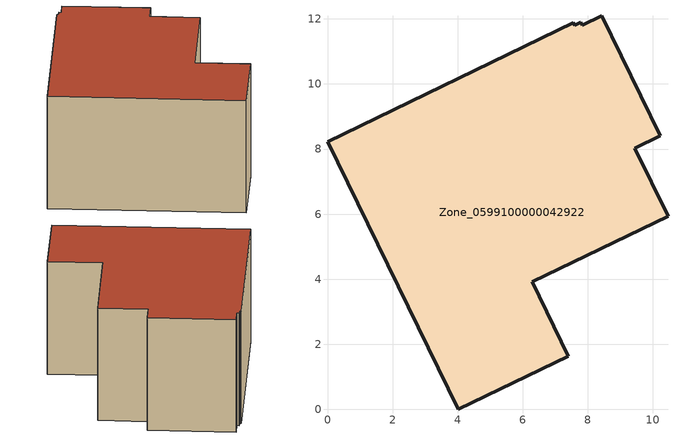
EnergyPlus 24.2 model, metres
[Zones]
Zone_0599100000042922
 floor ground (C_G): 8.43,12.1 10.23,8.41 9.44,8.03 10.47,5.94 6.29,3.92 7.41,1.63 4.02,0 0,8.22 7.56,11.88 7.59,11.81 7.79,11.9 7.83,11.8 z0
 wall outside (C_F): 4.02,0 7.41,1.63 6.29,3.92 10.47,5.94 9.44,8.03 10.23,8.41 8.43,12.1 7.83,11.8 7.79,11.9 7.59,11.81 7.56,11.88 0,8.22 4.02,0 z0:5.78
 roof outside (C_R): 10.23,8.41 8.43,12.1 7.83,11.8 7.79,11.9 7.59,11.81 7.56,11.88 0,8.22 4.02,0 7.41,1.63 6.29,3.92 10.47,5.94 9.44,8.03 z5.78
[BUILDING]
Pand.0599100000042922: North Axis=0; Terrain=City; Loads Convergence Tolerance Value=0.04; Temperature Convergence Tolerance Value=0.4; Solar Distribution=FullExterior; Maximum Number of Warmup Days=25; Minimum Number of Warmup Days=1
[Site:Location]
Rotterdam.The.Hague.AP_ZH_NLD Design_Conditions: Latitude=51.96; Longitude=4.45; Time Zone=1; Elevation=-4.5
[SITE:GROUNDTEMPERATURE:BUILDINGSURFACE]
18, 18, 18, 18, 18, 18, 18, 18, 18, 18, 18, 18
[MATERIAL] Thermal Absorptance=0.9; Solar Absorptance=0.7; Visible Absorptance=0.7
Name | Roughness | Thickness | Conductivity | Density | Specific Heat
G.TI.1946-1964 | MediumSmooth | 0.15 | 1 | 540 | 1210
F.TI.1946-1964 | Rough | 0.3 | 0.857143 | 1920 | 840
R.TI.1946-1964 | MediumRough | 0.2 | 0.277778 | 1500 | 1000
[CONSTRUCTION]
C_G: G.TI.1946-1964
C_F: F.TI.1946-1964
C_R: R.TI.1946-1964
[ZONE]
Zone_0599100000042922: Type=1; Multiplier=1; Ceiling Height=Autocalculate; Volume=Autocalculate; Floor Area=autocalculate; Part of Total Floor Area=Yes
[ZONEINFILTRATION:DESIGNFLOWRATE]
Infil_Zone_0599100000042922: Zone or ZoneList or Space or SpaceList=Zone_0599100000042922; Schedule=AlwaysOn; Design Flow Rate Calculation Method=Flow/Area; Flow Rate per Floor Area=0.003; Constant Term Coefficient=1; Temperature Term Coefficient=0; Velocity Term Coefficient=0; Velocity Squared Term Coefficient=0
[HVACTEMPLATE:ZONE:IDEALLOADSAIRSYSTEM]
Zone_0599100000042922: Maximum Heating Supply Air Temperature=50; Minimum Cooling Supply Air Temperature=13; Maximum Heating Supply Air Humidity Ratio=0.0156; Minimum Cooling Supply Air Humidity Ratio=0.0077; Heating Limit=NoLimit; Cooling Limit=NoLimit; Dehumidification Control Type=ConstantSensibleHeatRatio; Cooling Sensible Heat Ratio=0.7; Dehumidification Setpoint=60; Humidification Control Type=None; Humidification Setpoint=30; Outdoor Air Method=None; Outdoor Air Flow Rate per Person=0.00944; Outdoor Air Flow Rate per Zone Floor Area=0; Outdoor Air Flow Rate per Zone=0; Demand Controlled Ventilation Type=None; Outdoor Air Economizer Type=NoEconomizer; Heat Recovery Type=None; Sensible Heat Recovery Effectiveness=0.7; Latent Heat Recovery Effectiveness=0.65
[ZONECONTROL:THERMOSTAT]
ThermostatControl_Zone_0599100000042922: Zone or ZoneList=Zone_0599100000042922; Control Type Schedule=DualSetpointControlType; Control 1=Thermostat_Zone_0599100000042922; Temperature Difference Between Cutout And Setpoint=0
[THERMOSTATSETPOINT:DUALSETPOINT]
Thermostat_Zone_0599100000042922: Heating Setpoint Temperature Schedule=HeatingSetpoint_Zone_0599100000042922; Cooling Setpoint Temperature Schedule=CoolingSetpoint_Zone_0599100000042922
[SCHEDULE:COMPACT]
HeatingSetpoint_Zone_0599100000042922: Through: 12/31, For: AllDays, Until: 24:00, 21
CoolingSetpoint_Zone_0599100000042922: Through: 12/31, For: AllDays, Until: 24:00, 24
DualSetpointControlType: Through: 12/31, For: AllDays, Until: 24:00, 4
AlwaysOn: Through: 12/31, For: AllDays, Until: 24:00, 1
